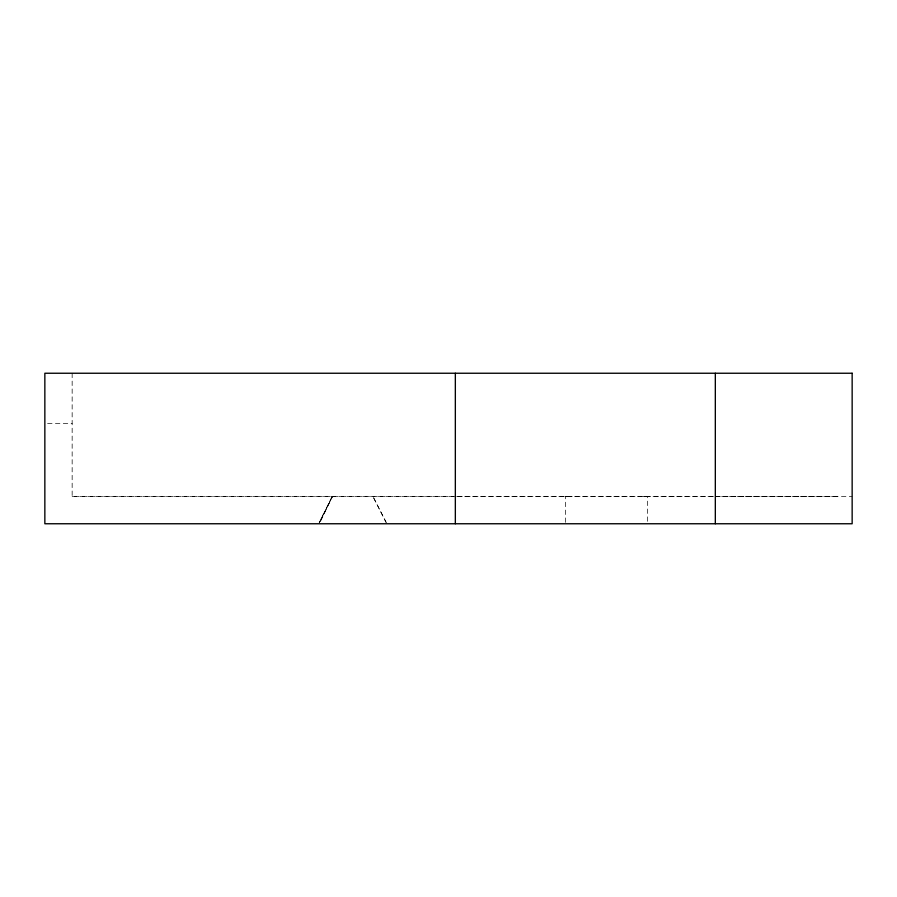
<?xml version="1.0" encoding="UTF-8"?>
<svg xmlns="http://www.w3.org/2000/svg" width="897" height="897" viewBox="0 0 897 897"><rect width="100%" height="100%" fill="white"/><g stroke="black" fill="none" stroke-linecap="round" stroke-linejoin="round"><path stroke-width="0.67" stroke-dasharray="4.49 3.36" d="M332.26 496.389L319.825 522.514L332.54 496.389L319.197 522.514M319.298 522.514L332.193 496.389M565.547 522.39L565.547 496.422L571.053 496.433M647.645 496.422L642.151 496.433L647.645 496.422L647.645 522.39M457.851 496.4L717.23 496.4M47.575 423.608L72.152 423.608M72.152 373.242L72.152 496.389L456.45 496.4M72.152 496.389L852.15 496.568M715.324 496.389L838.471 496.568L716.714 496.389M565.547 496.422L566.949 496.433M514.059 496.433L515.674 496.456M386.237 522.514L372.905 496.389L386.136 522.514"/><path stroke-width="1.35" d="M715.324 373.242L715.324 523.758M455.34 373.242L455.34 523.758M852.15 373.242L44.85 373.242L44.85 523.758L852.15 523.758L852.15 373.242"/></g></svg>
